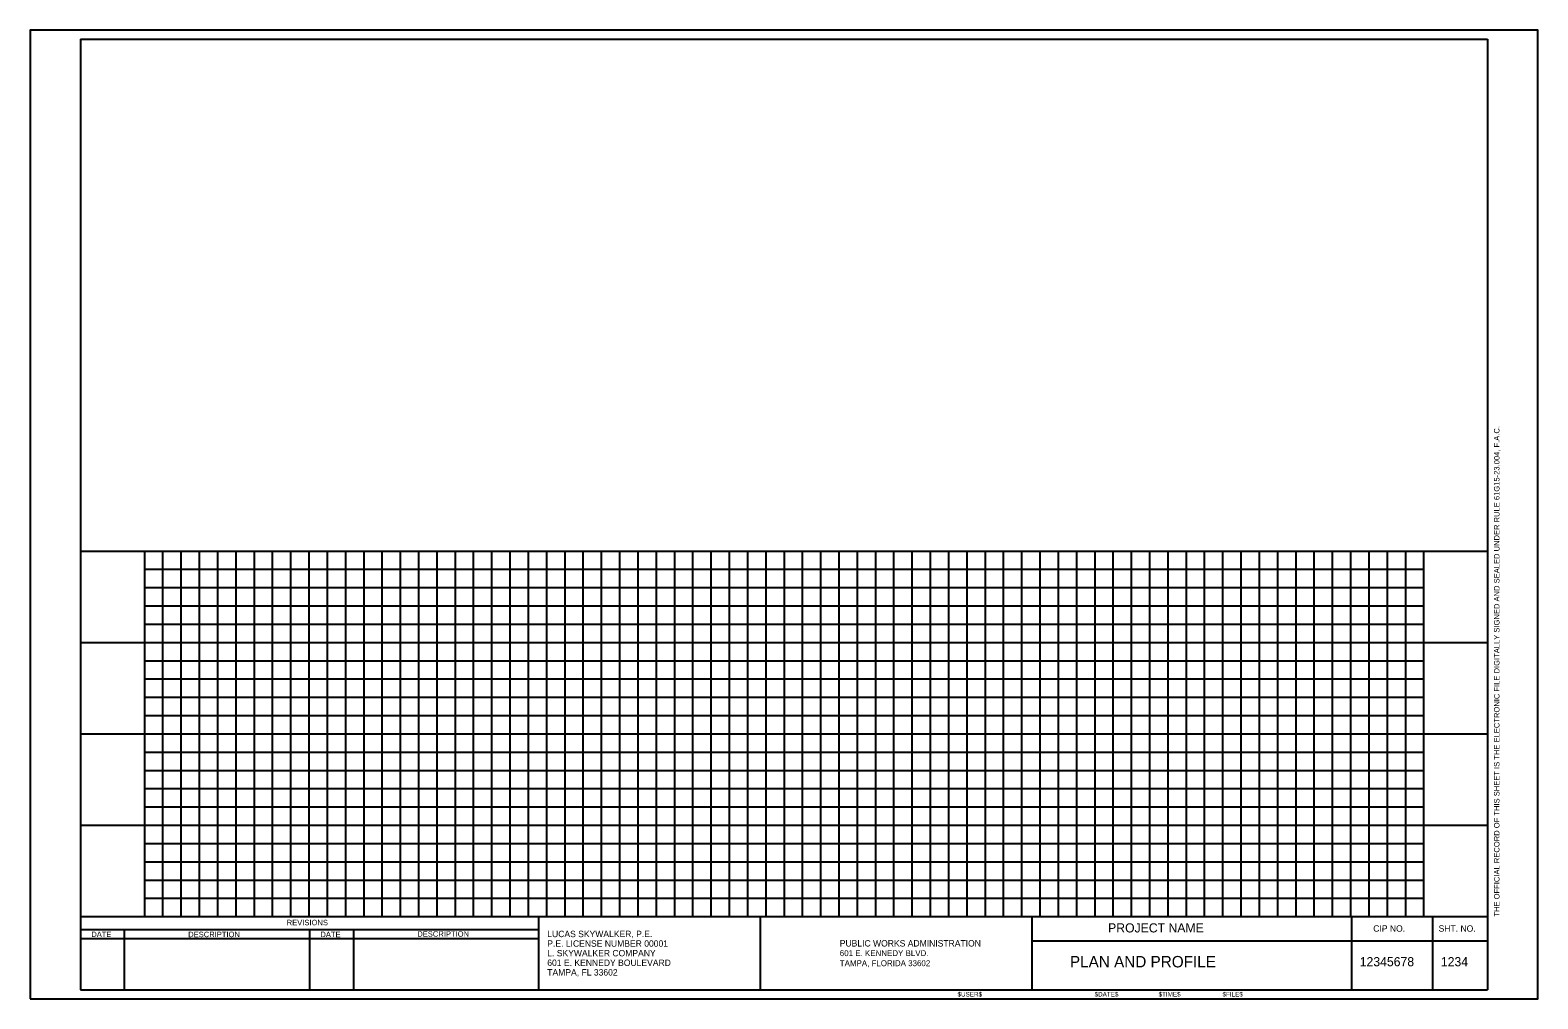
# Model space of a CAD drawing. Extents: x 100082 to 100742, y 99999 to 100423.
import ezdxf

# ---------------------------------------------------------------- set-up
doc = ezdxf.new("R2010")
doc.units = 0
for name, color, linetype in [('AdhocPoint_dp', 7, 'Continuous'), ('GridMaj_dp', 7, 'Continuous'), ('GridMinSub_dp', 7, 'Continuous'), ('PlotBorder_dp', 7, 'Continuous'), ('SheetBorder_dp', 7, 'Continuous'), ('SheetLines_dp', 7, 'Continuous'), ('TextMinor', 7, 'Continuous'), ('TextMisc', 7, 'Continuous'), ('TextNotes', 7, 'Continuous'), ('TextShtNo', 7, 'Continuous')]:
    doc.layers.add(name, color=color, linetype=linetype)

msp = doc.modelspace()

# ---------------------------------------------------------------- linework, layer by layer
at = {"layer": 'AdhocPoint_dp'}
msp.add_line((100081.95, 99998.75), (100081.95, 99998.75), dxfattribs=at)
at = {"layer": 'GridMaj_dp'}
for p, q in [((100103.95, 100194.75), (100719.95, 100194.75)), ((100131.95, 100194.75), (100131.95, 100034.75)), ((100171.95, 100194.75), (100171.95, 100034.75)), ((100211.95, 100194.75), (100211.95, 100034.75)), ((100251.95, 100194.75), (100251.95, 100034.75)), ((100291.95, 100194.75), (100291.95, 100034.75)), ((100331.95, 100194.75), (100331.95, 100034.75)), ((100371.95, 100194.75), (100371.95, 100034.75)), ((100411.95, 100194.75), (100411.95, 100034.75)), ((100451.95, 100194.75), (100451.95, 100034.75)), ((100491.95, 100194.75), (100491.95, 100034.75)), ((100531.95, 100194.75), (100531.95, 100034.75)), ((100571.95, 100194.75), (100571.95, 100034.75)), ((100611.95, 100194.75), (100611.95, 100034.75)), ((100651.95, 100194.75), (100651.95, 100034.75)), ((100691.95, 100194.75), (100691.95, 100034.75)), ((100103.95, 100154.75), (100719.95, 100154.75)), ((100103.95, 100114.75), (100719.95, 100114.75)), ((100103.95, 100074.75), (100719.95, 100074.75))]:
    msp.add_line(p, q, dxfattribs=at)
at = {"layer": 'GridMinSub_dp'}
for p, q in [((100139.95, 100194.75), (100139.95, 100034.75)), ((100147.95, 100194.75), (100147.95, 100034.75)), ((100155.95, 100194.75), (100155.95, 100034.75)), ((100163.95, 100194.75), (100163.95, 100034.75)), ((100179.95, 100194.75), (100179.95, 100034.75)), ((100187.95, 100194.75), (100187.95, 100034.75)), ((100195.95, 100194.75), (100195.95, 100034.75)), ((100203.95, 100194.75), (100203.95, 100034.75)), ((100219.95, 100194.75), (100219.95, 100034.75)), ((100227.95, 100194.75), (100227.95, 100034.75)), ((100235.95, 100194.75), (100235.95, 100034.75)), ((100243.95, 100194.75), (100243.95, 100034.75)), ((100259.95, 100194.75), (100259.95, 100034.75)), ((100267.95, 100194.75), (100267.95, 100034.75)), ((100275.95, 100194.75), (100275.95, 100034.75)), ((100283.95, 100194.75), (100283.95, 100034.75)), ((100299.95, 100194.75), (100299.95, 100034.75)), ((100307.95, 100194.75), (100307.95, 100034.75)), ((100315.95, 100194.75), (100315.95, 100034.75)), ((100323.95, 100194.75), (100323.95, 100034.75)), ((100339.95, 100194.75), (100339.95, 100034.75)), ((100347.95, 100194.75), (100347.95, 100034.75)), ((100355.95, 100194.75), (100355.95, 100034.75)), ((100363.95, 100194.75), (100363.95, 100034.75)), ((100379.95, 100194.75), (100379.95, 100034.75)), ((100387.95, 100194.75), (100387.95, 100034.75)), ((100395.95, 100194.75), (100395.95, 100034.75)), ((100403.95, 100194.75), (100403.95, 100034.75)), ((100419.95, 100194.75), (100419.95, 100034.75)), ((100427.95, 100194.75), (100427.95, 100034.75)), ((100435.95, 100194.75), (100435.95, 100034.75)), ((100443.95, 100194.75), (100443.95, 100034.75)), ((100459.95, 100194.75), (100459.95, 100034.75)), ((100467.95, 100194.75), (100467.95, 100034.75)), ((100475.95, 100194.75), (100475.95, 100034.75)), ((100483.95, 100194.75), (100483.95, 100034.75)), ((100499.95, 100194.75), (100499.95, 100034.75)), ((100507.95, 100194.75), (100507.95, 100034.75)), ((100515.95, 100194.75), (100515.95, 100034.75)), ((100523.95, 100194.75), (100523.95, 100034.75)), ((100539.95, 100194.75), (100539.95, 100034.75)), ((100547.95, 100194.75), (100547.95, 100034.75)), ((100555.95, 100194.75), (100555.95, 100034.75)), ((100563.95, 100194.75), (100563.95, 100034.75)), ((100579.95, 100194.75), (100579.95, 100034.75)), ((100587.95, 100194.75), (100587.95, 100034.75)), ((100595.95, 100194.75), (100595.95, 100034.75)), ((100603.95, 100194.75), (100603.95, 100034.75)), ((100619.95, 100194.75), (100619.95, 100034.75)), ((100627.95, 100194.75), (100627.95, 100034.75)), ((100635.95, 100194.75), (100635.95, 100034.75)), ((100643.95, 100194.75), (100643.95, 100034.75)), ((100659.95, 100194.75), (100659.95, 100034.75)), ((100667.95, 100194.75), (100667.95, 100034.75)), ((100675.95, 100194.75), (100675.95, 100034.75)), ((100683.95, 100194.75), (100683.95, 100034.75)), ((100131.95, 100186.75), (100691.95, 100186.75)), ((100131.95, 100178.75), (100691.95, 100178.75)), ((100131.95, 100170.75), (100691.95, 100170.75)), ((100131.95, 100162.75), (100691.95, 100162.75)), ((100131.95, 100146.75), (100691.95, 100146.75)), ((100131.95, 100138.75), (100691.95, 100138.75)), ((100131.95, 100130.75), (100691.95, 100130.75)), ((100131.95, 100122.75), (100691.95, 100122.75)), ((100131.95, 100106.75), (100691.95, 100106.75)), ((100131.95, 100098.75), (100691.95, 100098.75)), ((100131.95, 100090.75), (100691.95, 100090.75)), ((100131.95, 100082.75), (100691.95, 100082.75)), ((100131.95, 100066.75), (100691.95, 100066.75)), ((100131.95, 100058.75), (100691.95, 100058.75)), ((100131.95, 100050.75), (100691.95, 100050.75)), ((100131.95, 100042.75), (100691.95, 100042.75))]:
    msp.add_line(p, q, dxfattribs=at)
at = {"layer": 'PlotBorder_dp'}
msp.add_lwpolyline([(100081.95, 99998.75), (100741.95, 99998.75), (100741.95, 100422.75), (100081.95, 100422.75)], close=True, dxfattribs=at)
at = {"layer": 'SheetBorder_dp'}
for p, q in [((100103.95, 100418.75), (100719.95, 100418.75)), ((100103.95, 100418.75), (100103.95, 100002.75)), ((100103.95, 100418.75), (100719.95, 100418.75)), ((100719.95, 100418.75), (100719.95, 100002.75)), ((100103.95, 100034.75), (100719.95, 100034.75)), ((100103.95, 100002.75), (100719.95, 100002.75))]:
    msp.add_line(p, q, dxfattribs=at)
at = {"layer": 'SheetLines_dp'}
for p, q in [((100304.53, 100034.75), (100304.53, 100002.75)), ((100401.57, 100034.75), (100401.57, 100002.75)), ((100520.53, 100002.75), (100520.53, 100034.75)), ((100660.53, 100002.75), (100660.53, 100034.75)), ((100695.91, 100002.75), (100695.91, 100034.75)), ((100103.95, 100029.15), (100304.53, 100029.15)), ((100103.95, 100025.15), (100304.53, 100025.15)), ((100123.15, 100029.15), (100123.15, 100002.75)), ((100204.24, 100029.15), (100204.24, 100002.75)), ((100223.44, 100029.15), (100223.44, 100002.75)), ((100520.53, 100024.08), (100719.95, 100024.08))]:
    msp.add_line(p, q, dxfattribs=at)

# ---------------------------------------------------------------- texts
at = {"layer": 'TextMinor'}
msp.add_text('$USER$', height=2, dxfattribs=at).set_placement((100487.91, 99999.75))
for s, p in [('$DATE$', (100547.91, 99999.75)), ('$TIME$', (100575.91, 99999.75)), ('$FILE$', (100603.91, 99999.75))]:
    msp.add_text(s, height=2, rotation=360, dxfattribs=at).set_placement(p)
at = {"layer": 'TextMisc'}
for s, height, rotation, p in [('THE OFFICIAL RECORD OF THIS SHEET IS THE ELECTRONIC FILE DIGITALLY SIGNED AND SEALED UNDER RULE 61G15-23.004, F.A.C.', 2.4, 90, (100725.15, 100034.75)), ('CIP NO.', 2.8, 359.86066, (100669.89, 100028.15)), ('SHT. NO.', 2.8, 359.86066, (100698.5, 100028.15)), ('DATE', 2.4, 359.86925, (100108.71, 100025.79)), ('DESCRIPTION', 2.4, 0.04975, (100151.13, 100025.74)), ('DATE', 2.4, 359.86925, (100209, 100025.76)), ('DESCRIPTION', 2.4, 0.04975, (100251.43, 100025.94))]:
    msp.add_text(s, height=height, rotation=rotation, dxfattribs=at).set_placement(p)
for s, height, p in [('REVISIONS', 2.4, (100194.26, 100030.95)), ('      PROJECT NAME        ', 4, (100544.9, 100027.81)), ('PUBLIC WORKS ADMINISTRATION', 2.8, (100436.36, 100021.65)), ('601 E. KENNEDY BLVD.', 2.6, (100436.36, 100017.45)), ('       PLAN AND PROFILE        ', 5, (100524.11, 100012.51)), ('TAMPA, FLORIDA 33602', 2.6, (100436.36, 100013.05))]:
    msp.add_text(s, height=height, dxfattribs=at).set_placement(p)
at = {"layer": 'TextNotes'}
for s, p in [('LUCAS SKYWALKER, P.E.', (100308.32, 100025.75)), ('P.E. LICENSE NUMBER 00001', (100308.32, 100021.55)), ('L. SKYWALKER COMPANY', (100308.32, 100017.35)), ('TAMPA, FL 33602', (100308.32, 100008.95)), ('601 E. KENNEDY BOULEVARD', (100308.32, 100013.15))]:
    msp.add_text(s, height=2.8, dxfattribs=at).set_placement(p)
at = {"layer": 'TextShtNo'}
for s, p in [('12345678', (100663.98, 100013.01)), (' 1234 ', (100698.01, 100013.01))]:
    msp.add_text(s, height=4, dxfattribs=at).set_placement(p)

doc.saveas('drawing.dxf')
